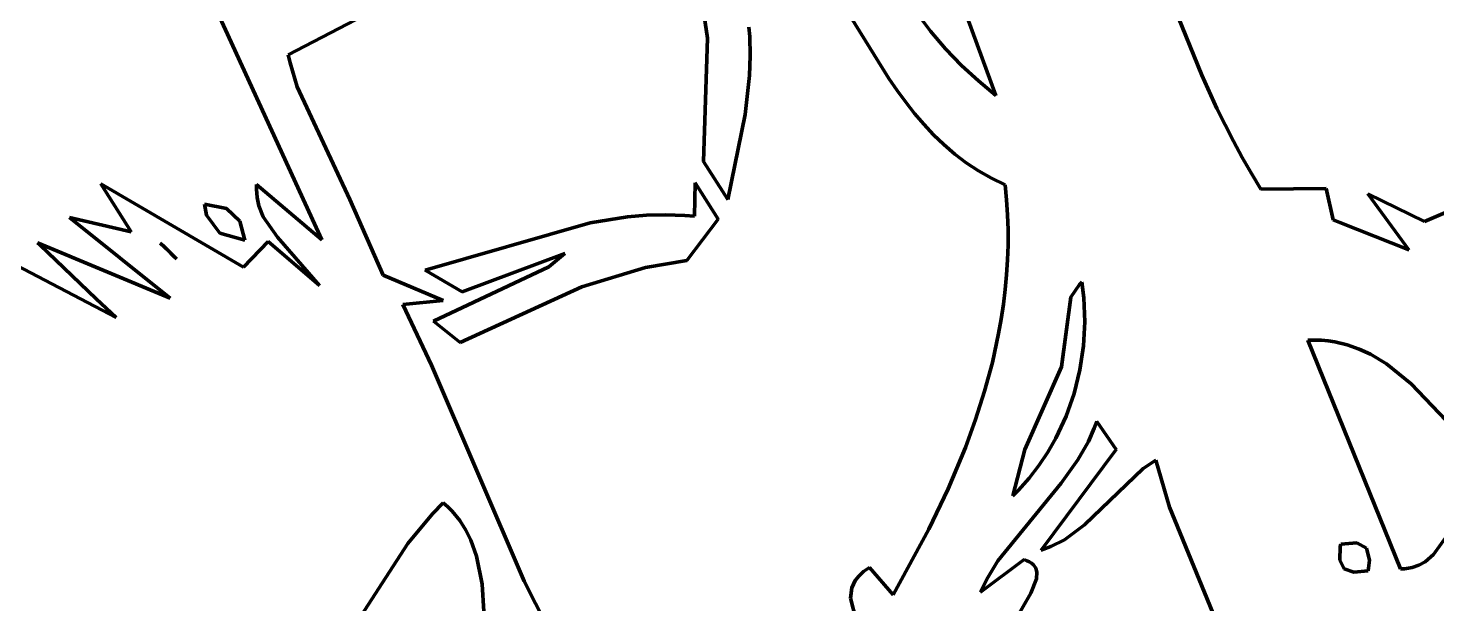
# Model space of a CAD drawing. Header units: millimetres. Extents: x 0 to 9.3, y 0 to 12.
# Drawn here: x 2.414 to 3.564, y 3.045 to 3.515 of the extents above; entities that cross this region are included whole.
import ezdxf

# ---------------------------------------------------------------- set-up
doc = ezdxf.new("R2010")
doc.units = ezdxf.units.MM
doc.layers.add('color#000000ff', color=7, linetype='CONTINUOUS', lineweight=100)
doc.layers.add('color#ffffffff', color=7, linetype='CONTINUOUS', lineweight=100)

msp = doc.modelspace()

# ---------------------------------------------------------------- linework, layer by layer
at = {"layer": 'color#000000ff'}
for p, q in [((2.6537, 3.3423), (2.4731, 3.7366)), ((3.204, 3.4603), (3.1492, 3.6099)), ((2.9686, 3.5071), (2.9578, 3.5775)), ((2.7231, 3.5439), (2.6261, 3.4934)), ((3.1167, 3.4742), (3.0725, 3.5452)), ((3.3495, 3.5323), (3.3721, 3.4768)), ((3.1393, 3.5279), (3.1506, 3.5128)), ((3.0024, 3.5161), (3.003, 3.5083)), ((3.003, 3.5083), (3.0034, 3.4926)), ((3.1506, 3.5128), (3.1628, 3.4984)), ((2.9652, 3.4062), (2.9686, 3.5071)), ((3.1628, 3.4984), (3.1759, 3.4848)), ((2.6261, 3.4934), (2.6277, 3.4868)), ((2.6277, 3.4868), (2.6336, 3.4673)), ((3.0034, 3.4926), (3.0028, 3.4766)), ((3.0028, 3.4766), (2.9992, 3.4447)), ((3.1234, 3.4644), (3.1167, 3.4742)), ((3.1759, 3.4848), (3.1897, 3.4721)), ((3.3721, 3.4768), (3.3845, 3.4496)), ((2.6336, 3.4673), (2.6765, 3.3754)), ((3.1304, 3.4549), (3.1234, 3.4644)), ((3.1897, 3.4721), (3.204, 3.4603)), ((3.1376, 3.4456), (3.1304, 3.4549)), ((2.9992, 3.4447), (2.9851, 3.3753)), ((3.1452, 3.4367), (3.1376, 3.4456)), ((3.3845, 3.4496), (3.3979, 3.4228)), ((3.1531, 3.4282), (3.1452, 3.4367)), ((3.1615, 3.4201), (3.1531, 3.4282)), ((3.1704, 3.4124), (3.1615, 3.4201)), ((3.3979, 3.4228), (3.4051, 3.4096)), ((2.9851, 3.3753), (2.9652, 3.4062)), ((3.1798, 3.4053), (3.1704, 3.4124)), ((3.1898, 3.3987), (3.1798, 3.4053)), ((3.4051, 3.4096), (3.4126, 3.3966)), ((3.2004, 3.3927), (3.1898, 3.3987)), ((3.4126, 3.3966), (3.4204, 3.3837)), ((2.4979, 3.349), (2.4731, 3.388)), ((2.4731, 3.388), (2.5897, 3.32)), ((2.6003, 3.3838), (2.6004, 3.3875)), ((2.6007, 3.3768), (2.6003, 3.3838)), ((2.6004, 3.3875), (2.6537, 3.3423)), ((2.9579, 3.3616), (2.9585, 3.389)), ((2.9585, 3.389), (2.9773, 3.3592)), ((3.2117, 3.3874), (3.2004, 3.3927)), ((3.2128, 3.375), (3.2117, 3.3874)), ((3.4204, 3.3837), (3.4738, 3.3844)), ((3.4738, 3.3844), (3.4795, 3.3587)), ((2.5577, 3.3714), (2.5757, 3.368)), ((2.5595, 3.3626), (2.5577, 3.3714)), ((2.6021, 3.3702), (2.6007, 3.3768)), ((2.6058, 3.361), (2.6021, 3.3702)), ((2.6765, 3.3754), (2.7036, 3.3134)), ((3.2136, 3.3627), (3.2128, 3.375)), ((3.5412, 3.3342), (3.5077, 3.3798)), ((3.5077, 3.3798), (3.5539, 3.3572)), ((3.5539, 3.3572), (3.5906, 3.373)), ((2.5298, 3.2948), (2.4476, 3.3605)), ((2.4476, 3.3605), (2.4979, 3.349)), ((2.5704, 3.3478), (2.5595, 3.3626)), ((2.5757, 3.368), (2.5867, 3.3575)), ((2.6175, 3.3445), (2.6058, 3.361)), ((2.8726, 3.3563), (2.9031, 3.3612)), ((2.9031, 3.3612), (2.9186, 3.3625)), ((2.9186, 3.3625), (2.9342, 3.3629)), ((2.9342, 3.3629), (2.9499, 3.3623)), ((2.9499, 3.3623), (2.9579, 3.3616)), ((2.9773, 3.3592), (2.9516, 3.3254)), ((3.214, 3.3504), (3.2136, 3.3627)), ((3.4795, 3.3587), (3.4848, 3.3566)), ((2.5907, 3.3421), (2.5704, 3.3478)), ((2.5867, 3.3575), (2.5907, 3.3421)), ((2.7381, 3.3175), (2.8726, 3.3563)), ((3.2139, 3.3381), (3.214, 3.3504)), ((3.4848, 3.3566), (3.5412, 3.3342)), ((2.4233, 3.3383), (2.4216, 3.3399)), ((2.4216, 3.3399), (2.5298, 3.2948)), ((2.4695, 3.2943), (2.4233, 3.3383)), ((2.5245, 3.3371), (2.5217, 3.3397)), ((2.5217, 3.3397), (2.5284, 3.3334)), ((2.5284, 3.3334), (2.5245, 3.3371)), ((2.5897, 3.32), (2.6098, 3.3411)), ((2.6098, 3.3411), (2.6516, 3.3051)), ((2.6516, 3.3051), (2.6175, 3.3445)), ((3.2135, 3.3259), (3.2139, 3.3381)), ((2.3927, 3.3277), (2.4858, 3.2788)), ((2.5284, 3.3334), (2.5323, 3.3294)), ((2.535, 3.3267), (2.5284, 3.3334)), ((2.5323, 3.3294), (2.535, 3.3267)), ((2.852, 3.3311), (2.7681, 3.2998)), ((2.8391, 3.3203), (2.852, 3.3311)), ((2.9516, 3.3254), (2.9179, 3.3197)), ((3.2128, 3.3138), (3.2135, 3.3259)), ((2.7036, 3.3134), (2.7528, 3.2927)), ((2.7681, 3.2998), (2.7381, 3.3175)), ((2.7447, 3.2759), (2.8391, 3.3203)), ((2.9179, 3.3197), (2.8658, 3.3041)), ((3.2116, 3.3017), (3.2128, 3.3138)), ((2.8658, 3.3041), (2.7667, 3.2586)), ((3.2102, 3.2897), (3.2116, 3.3017)), ((3.2722, 3.306), (3.2651, 3.2954)), ((3.2741, 3.3079), (3.2722, 3.306)), ((3.2757, 3.295), (3.2741, 3.3079)), ((2.4858, 3.2788), (2.4695, 3.2943)), ((2.7528, 3.2927), (2.7199, 3.2896)), ((2.7199, 3.2896), (2.7431, 3.2401)), ((3.2084, 3.2777), (3.2102, 3.2897)), ((3.2651, 3.2954), (3.2577, 3.2386)), ((3.2766, 3.2754), (3.2757, 3.295)), ((2.7667, 3.2586), (2.7447, 3.2759)), ((3.2062, 3.2658), (3.2084, 3.2777)), ((3.2755, 3.2558), (3.2766, 3.2754)), ((3.2011, 3.2422), (3.2062, 3.2658)), ((3.2726, 3.2362), (3.2755, 3.2558)), ((3.4643, 3.2604), (3.4586, 3.2603)), ((3.4586, 3.2603), (3.5343, 3.0738)), ((3.4699, 3.2603), (3.4643, 3.2604)), ((3.4753, 3.2598), (3.4699, 3.2603)), ((3.4807, 3.259), (3.4753, 3.2598)), ((3.4909, 3.2566), (3.4807, 3.259)), ((3.5006, 3.2532), (3.4909, 3.2566)), ((3.5098, 3.2489), (3.5006, 3.2532)), ((3.5229, 3.241), (3.5098, 3.2489)), ((2.7431, 3.2401), (2.8189, 3.0637)), ((3.1948, 3.2188), (3.2011, 3.2422)), ((3.2577, 3.2386), (3.2277, 3.171)), ((3.2678, 3.2169), (3.2726, 3.2362)), ((3.5431, 3.2247), (3.5229, 3.241)), ((3.5831, 3.1829), (3.5431, 3.2247)), ((3.1874, 3.1957), (3.1948, 3.2188)), ((3.2613, 3.1983), (3.2678, 3.2169)), ((3.253, 3.1803), (3.2613, 3.1983)), ((3.1791, 3.1728), (3.1874, 3.1957)), ((3.2843, 3.1885), (3.2796, 3.1777)), ((3.2864, 3.1941), (3.2843, 3.1885)), ((3.3023, 3.171), (3.2864, 3.1941)), ((3.2465, 3.1689), (3.253, 3.1803)), ((3.2796, 3.1777), (3.2709, 3.1626)), ((3.165, 3.139), (3.1791, 3.1728)), ((3.2277, 3.171), (3.2178, 3.1333)), ((3.2392, 3.158), (3.2465, 3.1689)), ((3.2409, 3.089), (3.3023, 3.171)), ((3.2312, 3.1476), (3.2392, 3.158)), ((3.2709, 3.1626), (3.2574, 3.1437)), ((3.3242, 3.1556), (3.2764, 3.1097)), ((3.3347, 3.1623), (3.3242, 3.1556)), ((3.3458, 3.1241), (3.3347, 3.1623)), ((3.2574, 3.1437), (3.2056, 3.0803)), ((3.2225, 3.1379), (3.2312, 3.1476)), ((3.1492, 3.106), (3.165, 3.139)), ((3.2178, 3.1333), (3.2225, 3.1379)), ((2.7439, 3.1186), (2.7239, 3.0943)), ((2.7527, 3.1277), (2.7439, 3.1186)), ((2.7566, 3.1242), (2.7527, 3.1277)), ((2.7601, 3.1207), (2.7566, 3.1242)), ((2.7662, 3.1132), (2.7601, 3.1207)), ((3.4214, 2.9401), (3.3458, 3.1241)), ((2.7713, 3.1053), (2.7662, 3.1132)), ((3.12, 3.0524), (3.1492, 3.106)), ((3.2764, 3.1097), (3.2601, 3.0975)), ((3.5612, 3.0853), (3.58, 3.1116)), ((2.7239, 3.0943), (2.6485, 2.9783)), ((2.7754, 3.097), (2.7713, 3.1053)), ((2.78, 3.084), (2.7754, 3.097)), ((3.2601, 3.0975), (3.249, 3.0918)), ((3.4986, 3.0948), (3.4856, 3.0937)), ((3.5065, 3.0905), (3.4986, 3.0948)), ((2.7845, 3.0611), (2.78, 3.084)), ((3.249, 3.0918), (3.2409, 3.089)), ((3.4852, 3.0918), (3.4848, 3.0808)), ((3.4856, 3.0937), (3.4852, 3.0918)), ((3.5091, 3.0808), (3.5065, 3.0905)), ((3.5544, 3.0795), (3.5612, 3.0853)), ((3.0921, 3.0678), (3.096, 3.0714)), ((3.096, 3.0714), (3.1009, 3.0747)), ((3.1009, 3.0747), (3.12, 3.0524)), ((3.1915, 3.0545), (3.227, 3.0812)), ((3.2056, 3.0803), (3.1966, 3.0652)), ((3.227, 3.0812), (3.2294, 3.0803)), ((3.2294, 3.0803), (3.2315, 3.0793)), ((3.2315, 3.0793), (3.2332, 3.0782)), ((3.2332, 3.0782), (3.2346, 3.0769)), ((3.2346, 3.0769), (3.2366, 3.0741)), ((3.2366, 3.0741), (3.2375, 3.0709)), ((3.4848, 3.0808), (3.4884, 3.0738)), ((3.4884, 3.0738), (3.4962, 3.0709)), ((3.4962, 3.0709), (3.5081, 3.072)), ((3.5081, 3.072), (3.5091, 3.0808)), ((3.5343, 3.0738), (3.5376, 3.0738)), ((3.5376, 3.0738), (3.5408, 3.0741)), ((3.5408, 3.0741), (3.5438, 3.0747)), ((3.5438, 3.0747), (3.5493, 3.0767)), ((3.5493, 3.0767), (3.5544, 3.0795)), ((2.7883, 2.9993), (2.7845, 3.0611)), ((2.8189, 3.0637), (2.8373, 3.0271)), ((3.0864, 3.0582), (3.0892, 3.0641)), ((3.0892, 3.0641), (3.0921, 3.0678)), ((3.1966, 3.0652), (3.1915, 3.0545)), ((3.2372, 3.0655), (3.2324, 3.0538)), ((3.2375, 3.0709), (3.2372, 3.0655)), ((3.0854, 3.0498), (3.0864, 3.0582)), ((3.09, 3.0317), (3.0854, 3.0498)), ((3.2324, 3.0538), (3.2199, 3.0321))]:
    msp.add_line(p, q, dxfattribs=at)
at = {"layer": 'color#ffffffff'}
for p, q in [((2.4731, 3.7366), (2.6537, 3.3423)), ((3.1492, 3.6099), (3.204, 3.4603)), ((2.9578, 3.5775), (2.9686, 3.5071)), ((2.6261, 3.4934), (2.7231, 3.5439)), ((3.0725, 3.5452), (3.1167, 3.4742)), ((3.3721, 3.4768), (3.3495, 3.5323)), ((3.1506, 3.5128), (3.1393, 3.5279)), ((3.003, 3.5083), (3.0024, 3.5161)), ((3.0034, 3.4926), (3.003, 3.5083)), ((3.1628, 3.4984), (3.1506, 3.5128)), ((2.9686, 3.5071), (2.9652, 3.4062)), ((3.1759, 3.4848), (3.1628, 3.4984)), ((2.6277, 3.4868), (2.6261, 3.4934)), ((2.6336, 3.4673), (2.6277, 3.4868)), ((3.0028, 3.4766), (3.0034, 3.4926)), ((2.9992, 3.4447), (3.0028, 3.4766)), ((3.1167, 3.4742), (3.1234, 3.4644)), ((3.1897, 3.4721), (3.1759, 3.4848)), ((3.3845, 3.4496), (3.3721, 3.4768)), ((2.6765, 3.3754), (2.6336, 3.4673)), ((3.1234, 3.4644), (3.1304, 3.4549)), ((3.204, 3.4603), (3.1897, 3.4721)), ((3.1304, 3.4549), (3.1376, 3.4456)), ((2.9851, 3.3753), (2.9992, 3.4447)), ((3.1376, 3.4456), (3.1452, 3.4367)), ((3.3979, 3.4228), (3.3845, 3.4496)), ((3.1452, 3.4367), (3.1531, 3.4282)), ((3.1531, 3.4282), (3.1615, 3.4201)), ((3.1615, 3.4201), (3.1704, 3.4124)), ((3.4051, 3.4096), (3.3979, 3.4228)), ((2.9652, 3.4062), (2.9851, 3.3753)), ((3.1704, 3.4124), (3.1798, 3.4053)), ((3.1798, 3.4053), (3.1898, 3.3987)), ((3.4126, 3.3966), (3.4051, 3.4096)), ((3.1898, 3.3987), (3.2004, 3.3927)), ((3.4204, 3.3837), (3.4126, 3.3966)), ((2.5897, 3.32), (2.4731, 3.388)), ((2.4731, 3.388), (2.4979, 3.349)), ((2.6004, 3.3875), (2.6003, 3.3838)), ((2.6003, 3.3838), (2.6007, 3.3768)), ((2.6537, 3.3423), (2.6004, 3.3875)), ((2.9585, 3.389), (2.9579, 3.3616)), ((2.9773, 3.3592), (2.9585, 3.389)), ((3.2004, 3.3927), (3.2117, 3.3874)), ((3.2117, 3.3874), (3.2128, 3.375)), ((3.4738, 3.3844), (3.4204, 3.3837)), ((3.4795, 3.3587), (3.4738, 3.3844)), ((2.5577, 3.3714), (2.5595, 3.3626)), ((2.5757, 3.368), (2.5577, 3.3714)), ((2.6007, 3.3768), (2.6021, 3.3702)), ((2.6021, 3.3702), (2.6058, 3.361)), ((2.7036, 3.3134), (2.6765, 3.3754)), ((3.2128, 3.375), (3.2136, 3.3627)), ((3.5539, 3.3572), (3.5077, 3.3798)), ((3.5077, 3.3798), (3.5412, 3.3342)), ((3.5906, 3.373), (3.5539, 3.3572)), ((2.4979, 3.349), (2.4476, 3.3605)), ((2.4476, 3.3605), (2.5298, 3.2948)), ((2.5595, 3.3626), (2.5704, 3.3478)), ((2.5867, 3.3575), (2.5757, 3.368)), ((2.6058, 3.361), (2.6175, 3.3445)), ((2.9031, 3.3612), (2.8726, 3.3563)), ((2.9186, 3.3625), (2.9031, 3.3612)), ((2.9342, 3.3629), (2.9186, 3.3625)), ((2.9499, 3.3623), (2.9342, 3.3629)), ((2.9579, 3.3616), (2.9499, 3.3623)), ((2.9516, 3.3254), (2.9773, 3.3592)), ((3.2136, 3.3627), (3.214, 3.3504)), ((3.4848, 3.3566), (3.4795, 3.3587)), ((2.5704, 3.3478), (2.5907, 3.3421)), ((2.5907, 3.3421), (2.5867, 3.3575)), ((2.8726, 3.3563), (2.7381, 3.3175)), ((3.214, 3.3504), (3.2139, 3.3381)), ((3.5412, 3.3342), (3.4848, 3.3566)), ((2.5298, 3.2948), (2.4216, 3.3399)), ((2.4216, 3.3399), (2.4233, 3.3383)), ((2.4233, 3.3383), (2.4695, 3.2943)), ((2.5284, 3.3334), (2.5217, 3.3397)), ((2.5217, 3.3397), (2.5245, 3.3371)), ((2.5245, 3.3371), (2.5284, 3.3334)), ((2.6098, 3.3411), (2.5897, 3.32)), ((2.6516, 3.3051), (2.6098, 3.3411)), ((2.6175, 3.3445), (2.6516, 3.3051)), ((3.2139, 3.3381), (3.2135, 3.3259)), ((2.4858, 3.2788), (2.3927, 3.3277)), ((2.5284, 3.3334), (2.535, 3.3267)), ((2.5323, 3.3294), (2.5284, 3.3334)), ((2.535, 3.3267), (2.5323, 3.3294)), ((2.7681, 3.2998), (2.852, 3.3311)), ((2.852, 3.3311), (2.8391, 3.3203)), ((2.9179, 3.3197), (2.9516, 3.3254)), ((3.2135, 3.3259), (3.2128, 3.3138)), ((2.7528, 3.2927), (2.7036, 3.3134)), ((2.7381, 3.3175), (2.7681, 3.2998)), ((2.8391, 3.3203), (2.7447, 3.2759)), ((2.8658, 3.3041), (2.9179, 3.3197)), ((3.2128, 3.3138), (3.2116, 3.3017)), ((2.7667, 3.2586), (2.8658, 3.3041)), ((3.2116, 3.3017), (3.2102, 3.2897)), ((3.2651, 3.2954), (3.2722, 3.306)), ((3.2722, 3.306), (3.2741, 3.3079)), ((3.2741, 3.3079), (3.2757, 3.295)), ((2.4695, 3.2943), (2.4858, 3.2788)), ((2.7199, 3.2896), (2.7528, 3.2927)), ((2.7431, 3.2401), (2.7199, 3.2896)), ((3.2102, 3.2897), (3.2084, 3.2777)), ((3.2577, 3.2386), (3.2651, 3.2954)), ((3.2757, 3.295), (3.2766, 3.2754)), ((2.7447, 3.2759), (2.7667, 3.2586)), ((3.2084, 3.2777), (3.2062, 3.2658)), ((3.2766, 3.2754), (3.2755, 3.2558)), ((3.2062, 3.2658), (3.2011, 3.2422)), ((3.2755, 3.2558), (3.2726, 3.2362)), ((3.4586, 3.2603), (3.4643, 3.2604)), ((3.5343, 3.0738), (3.4586, 3.2603)), ((3.4643, 3.2604), (3.4699, 3.2603)), ((3.4699, 3.2603), (3.4753, 3.2598)), ((3.4753, 3.2598), (3.4807, 3.259)), ((3.4807, 3.259), (3.4909, 3.2566)), ((3.4909, 3.2566), (3.5006, 3.2532)), ((3.5006, 3.2532), (3.5098, 3.2489)), ((3.5098, 3.2489), (3.5229, 3.241)), ((2.8189, 3.0637), (2.7431, 3.2401)), ((3.2011, 3.2422), (3.1948, 3.2188)), ((3.2277, 3.171), (3.2577, 3.2386)), ((3.2726, 3.2362), (3.2678, 3.2169)), ((3.5229, 3.241), (3.5431, 3.2247)), ((3.5431, 3.2247), (3.5831, 3.1829)), ((3.1948, 3.2188), (3.1874, 3.1957)), ((3.2678, 3.2169), (3.2613, 3.1983)), ((3.2613, 3.1983), (3.253, 3.1803)), ((3.1874, 3.1957), (3.1791, 3.1728)), ((3.2796, 3.1777), (3.2843, 3.1885)), ((3.2843, 3.1885), (3.2864, 3.1941)), ((3.2864, 3.1941), (3.3023, 3.171)), ((3.253, 3.1803), (3.2465, 3.1689)), ((3.2709, 3.1626), (3.2796, 3.1777)), ((3.1791, 3.1728), (3.165, 3.139)), ((3.2178, 3.1333), (3.2277, 3.171)), ((3.2465, 3.1689), (3.2392, 3.158)), ((3.3023, 3.171), (3.2409, 3.089)), ((3.2392, 3.158), (3.2312, 3.1476)), ((3.2574, 3.1437), (3.2709, 3.1626)), ((3.2764, 3.1097), (3.3242, 3.1556)), ((3.3242, 3.1556), (3.3347, 3.1623)), ((3.3347, 3.1623), (3.3458, 3.1241)), ((3.2056, 3.0803), (3.2574, 3.1437)), ((3.2312, 3.1476), (3.2225, 3.1379)), ((3.165, 3.139), (3.1492, 3.106)), ((3.2225, 3.1379), (3.2178, 3.1333)), ((2.7239, 3.0943), (2.7439, 3.1186)), ((2.7439, 3.1186), (2.7527, 3.1277)), ((2.7527, 3.1277), (2.7566, 3.1242)), ((2.7566, 3.1242), (2.7601, 3.1207)), ((2.7601, 3.1207), (2.7662, 3.1132)), ((3.3458, 3.1241), (3.4214, 2.9401)), ((2.7662, 3.1132), (2.7713, 3.1053)), ((3.1492, 3.106), (3.12, 3.0524)), ((3.2601, 3.0975), (3.2764, 3.1097)), ((3.58, 3.1116), (3.5612, 3.0853)), ((2.6485, 2.9783), (2.7239, 3.0943)), ((2.7713, 3.1053), (2.7754, 3.097)), ((2.7754, 3.097), (2.78, 3.084)), ((3.249, 3.0918), (3.2601, 3.0975)), ((3.4856, 3.0937), (3.4986, 3.0948)), ((3.4986, 3.0948), (3.5065, 3.0905)), ((2.78, 3.084), (2.7845, 3.0611)), ((3.2409, 3.089), (3.249, 3.0918)), ((3.4848, 3.0808), (3.4852, 3.0918)), ((3.4852, 3.0918), (3.4856, 3.0937)), ((3.5065, 3.0905), (3.5091, 3.0808)), ((3.5612, 3.0853), (3.5544, 3.0795)), ((3.096, 3.0714), (3.0921, 3.0678)), ((3.1009, 3.0747), (3.096, 3.0714)), ((3.12, 3.0524), (3.1009, 3.0747)), ((3.227, 3.0812), (3.1915, 3.0545)), ((3.1966, 3.0652), (3.2056, 3.0803)), ((3.2294, 3.0803), (3.227, 3.0812)), ((3.2315, 3.0793), (3.2294, 3.0803)), ((3.2332, 3.0782), (3.2315, 3.0793)), ((3.2346, 3.0769), (3.2332, 3.0782)), ((3.2366, 3.0741), (3.2346, 3.0769)), ((3.2375, 3.0709), (3.2366, 3.0741)), ((3.4884, 3.0738), (3.4848, 3.0808)), ((3.4962, 3.0709), (3.4884, 3.0738)), ((3.5081, 3.072), (3.4962, 3.0709)), ((3.5091, 3.0808), (3.5081, 3.072)), ((3.5376, 3.0738), (3.5343, 3.0738)), ((3.5408, 3.0741), (3.5376, 3.0738)), ((3.5438, 3.0747), (3.5408, 3.0741)), ((3.5493, 3.0767), (3.5438, 3.0747)), ((3.5544, 3.0795), (3.5493, 3.0767)), ((2.7845, 3.0611), (2.7883, 2.9993)), ((2.8373, 3.0271), (2.8189, 3.0637)), ((3.0892, 3.0641), (3.0864, 3.0582)), ((3.0921, 3.0678), (3.0892, 3.0641)), ((3.1915, 3.0545), (3.1966, 3.0652)), ((3.2324, 3.0538), (3.2372, 3.0655)), ((3.2372, 3.0655), (3.2375, 3.0709)), ((3.0864, 3.0582), (3.0854, 3.0498)), ((3.0854, 3.0498), (3.09, 3.0317)), ((3.2199, 3.0321), (3.2324, 3.0538))]:
    msp.add_line(p, q, dxfattribs=at)

doc.saveas('drawing.dxf')
